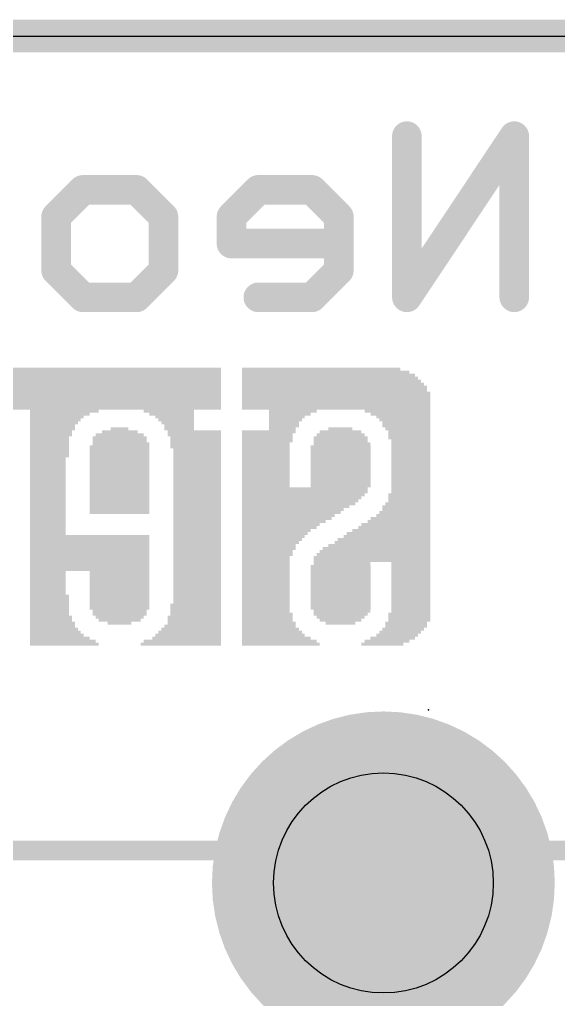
# Model space of a CAD drawing. Extents: x -44.9 to 38.2, y -10.9 to 10.9.
# Drawn here: x 28.59 to 32.75, y 3.35 to 10.92 of the extents above; entities that cross this region are included whole.
import ezdxf

# ---------------------------------------------------------------- set-up
doc = ezdxf.new("R2010")
doc.units = 0
for name, color, linetype in [('1', 12, 'CONTINUOUS'), ('16', 5, 'CONTINUOUS'), ('17', 110, 'CONTINUOUS'), ('20', 53, 'CONTINUOUS'), ('22', 6, 'CONTINUOUS'), ('24', 6, 'CONTINUOUS'), ('29', 253, 'CONTINUOUS'), ('30', 253, 'CONTINUOUS'), ('44', 253, 'CONTINUOUS')]:
    doc.layers.add(name, color=color, linetype=linetype)

# ---------------------------------------------------------------- blocks, each defined once
blk = doc.blocks.new('ROUNDP')
at = {"const_width": 0.5}
blk.add_lwpolyline([(0, -0.25, 1), (0, 0.25, 1), (0, -0.25)], format="xyb", dxfattribs=at)
blk = doc.blocks.new('RECT')
blk.add_solid([(-0.5, -0.5), (0.5, -0.5), (-0.5, 0.5), (0.5, 0.5)])

msp = doc.modelspace()

# ---------------------------------------------------------------- linework, layer by layer
at = {"layer": '1', "const_width": 0.254}
msp.add_lwpolyline([(-38.1, 10.795), (38.1, 10.795)], dxfattribs=at)
at = {"layer": '16', "const_width": 0.254}
msp.add_lwpolyline([(-38.1, 10.795), (38.1, 10.795)], dxfattribs=at)
at = {"layer": '20'}
msp.add_line((-35.56, 10.795), (35.56, 10.795), dxfattribs=at)
at = {"layer": '22'}
for points, const_width in [([(32.4123, 10.0214), (31.5818, 8.7757)], 0.2286), ([(31.5818, 8.7757), (31.5818, 10.0214)], 0.2286), ([(32.4123, 8.7757), (32.4123, 10.0214)], 0.2286), ([(28.8688, 9.3985), (29.0764, 9.6061)], 0.2286), ([(29.0764, 9.6061), (29.4916, 9.6061)], 0.2286), ([(29.4916, 9.6061), (29.6992, 9.3985)], 0.2286), ([(30.4329, 9.6061), (30.2253, 9.3985)], 0.2286), ([(30.8481, 9.6061), (30.4329, 9.6061)], 0.2286), ([(31.0557, 9.3985), (30.8481, 9.6061)], 0.2286), ([(28.8688, 8.9833), (28.8688, 9.3985)], 0.2286), ([(29.6992, 9.3985), (29.6992, 8.9833)], 0.2286), ([(30.2253, 9.3985), (30.2253, 9.1909)], 0.2286), ([(31.0557, 8.9833), (31.0557, 9.3985)], 0.2286), ([(30.2253, 9.1909), (31.0557, 9.1909)], 0.2286), ([(29.0764, 8.7757), (28.8688, 8.9833)], 0.2286), ([(29.6992, 8.9833), (29.4916, 8.7757)], 0.2286), ([(30.8481, 8.7757), (31.0557, 8.9833)], 0.2286), ([(29.4916, 8.7757), (29.0764, 8.7757)], 0.2286), ([(30.4329, 8.7757), (30.8481, 8.7757)], 0.2286), ([(37.5, 4.5), (-37.5, 4.5)], 0.1524)]:
    msp.add_lwpolyline(points, dxfattribs=dict(at, const_width=const_width))
at = {"layer": '22', "const_width": 0.1143}
for points in [[(31.639, 10.0214, 1), (31.5247, 10.0214)], [(32.4694, 10.0214, 1), (32.3551, 10.0214)], [(32.4598, 9.9897, 1), (32.3647, 10.0531)], [(29.0764, 9.6633, 1), (29.0764, 9.549)], [(29.1168, 9.5657, 1), (29.036, 9.6466)], [(29.532, 9.6466, 1), (29.4512, 9.5657)], [(29.4916, 9.549, 1), (29.4916, 9.6633)], [(30.4329, 9.6633, 1), (30.4329, 9.549)], [(30.4733, 9.5657, 1), (30.3925, 9.6466)], [(30.8886, 9.6466, 1), (30.8077, 9.5657)], [(30.8481, 9.549, 1), (30.8481, 9.6633)], [(28.926, 9.3985, 1), (28.8117, 9.3985)], [(28.8284, 9.4389, 1), (28.9092, 9.3581)], [(29.7564, 9.3985, 1), (29.6421, 9.3985)], [(29.6588, 9.3581, 1), (29.7397, 9.4389)], [(30.2825, 9.3985, 1), (30.1682, 9.3985)], [(30.1849, 9.4389, 1), (30.2657, 9.3581)], [(31.1129, 9.3985, 1), (30.9986, 9.3985)], [(31.0153, 9.3581, 1), (31.0962, 9.4389)], [(30.2253, 9.2481, 1), (30.2253, 9.1338)], [(30.1682, 9.1909, 1), (30.2825, 9.1909)], [(31.0557, 9.1338, 1), (31.0557, 9.2481)], [(28.9092, 9.0237, 1), (28.8284, 8.9429)], [(29.7397, 8.9429, 1), (29.6588, 9.0237)], [(31.0962, 8.9429, 1), (31.0153, 9.0237)], [(28.8117, 8.9833, 1), (28.926, 8.9833)], [(29.6421, 8.9833, 1), (29.7564, 8.9833)], [(30.9986, 8.9833, 1), (31.1129, 8.9833)], [(29.0764, 8.8329, 1), (29.0764, 8.7186)], [(29.036, 8.7353, 1), (29.1168, 8.8161)], [(29.4512, 8.8161, 1), (29.532, 8.7353)], [(29.4916, 8.7186, 1), (29.4916, 8.8329)], [(30.4329, 8.8329, 1), (30.4329, 8.7186)], [(30.8077, 8.8161, 1), (30.8886, 8.7353)], [(30.8481, 8.7186, 1), (30.8481, 8.8329)], [(31.5343, 8.8074, 1), (31.6294, 8.744)], [(31.5247, 8.7757, 1), (31.639, 8.7757)], [(32.3551, 8.7757, 1), (32.4694, 8.7757)]]:
    msp.add_lwpolyline(points, format="xyb", dxfattribs=at)
at = {"layer": '24'}
msp.add_point((31.75, 5.588), dxfattribs=at)
at = {"layer": '44'}
msp.add_circle((31.4, 4.25), 0.85, dxfattribs=at)

# ---------------------------------------------------------------- block references
at = {"layer": '17', "xscale": 2.55, "yscale": 2.55, "rotation": 180}
msp.add_blockref('ROUNDP', (31.4, 4.25), dxfattribs=at)
msp.add_blockref('ROUNDP', (31.4, 4.25), dxfattribs=at)
at = {"layer": '22', "rotation": 180}
for p, xscale, yscale in [((27.4434, 8.1741), 5.4026, 0.0231), ((27.4663, 8.1972), 5.3569, 0.0231), ((27.5006, 8.2203), 5.2883, 0.0231), ((30.9194, 8.2203), 1.2243, 0.0231), ((30.9537, 8.1972), 1.2929, 0.0231), ((30.9766, 8.1741), 1.3386, 0.0231), ((27.4091, 8.105), 5.4712, 0.0231), ((27.4206, 8.128), 5.4483, 0.0229), ((27.432, 8.151), 5.4254, 0.0231), ((30.9994, 8.128), 1.3843, 0.0229), ((30.988, 8.151), 1.3614, 0.0231), ((31.0109, 8.105), 1.4072, 0.0231), ((27.3977, 8.0588), 5.494, 0.0231), ((27.3977, 8.0357), 5.494, 0.0231), ((27.4091, 8.0819), 5.4712, 0.0231), ((31.0223, 8.0819), 1.43, 0.0231), ((31.0223, 8.0588), 1.43, 0.0231), ((31.035, 8.0357), 1.4554, 0.0231), ((27.385, 8.0126), 5.5194, 0.0231), ((27.385, 7.9894), 5.5194, 0.0231), ((27.385, 7.9663), 5.5194, 0.0231), ((27.385, 7.9432), 5.5194, 0.0231), ((31.035, 8.0126), 1.4554, 0.0231), ((31.035, 7.9894), 1.4554, 0.0231), ((31.035, 7.9663), 1.4554, 0.0231), ((31.035, 7.9432), 1.4554, 0.0231), ((27.385, 7.9201), 5.5194, 0.0231), ((28.9319, 7.897), 0.5309, 0.0231), ((28.8976, 7.874), 0.4623, 0.0229), ((29.7409, 7.897), 0.3912, 0.0231), ((29.7637, 7.874), 0.3454, 0.0229), ((31.035, 7.9201), 1.4554, 0.0231), ((30.6997, 7.897), 0.3683, 0.0231), ((30.6769, 7.874), 0.3226, 0.0229), ((31.5087, 7.897), 0.508, 0.0231), ((31.5316, 7.874), 0.4623, 0.0229), ((28.8747, 7.851), 0.4166, 0.0231), ((28.8633, 7.8279), 0.3937, 0.0231), ((28.8519, 7.8048), 0.3708, 0.0231), ((29.7866, 7.851), 0.2997, 0.0231), ((29.798, 7.8279), 0.2769, 0.0231), ((29.8094, 7.8048), 0.254, 0.0231), ((30.654, 7.851), 0.2769, 0.0231), ((30.6426, 7.8279), 0.254, 0.0231), ((30.6311, 7.8048), 0.2311, 0.0231), ((31.5544, 7.851), 0.4166, 0.0231), ((31.5659, 7.8279), 0.3937, 0.0231), ((31.5773, 7.8048), 0.3708, 0.0231), ((28.8404, 7.7817), 0.348, 0.0231), ((28.8404, 7.7586), 0.348, 0.0231), ((28.829, 7.7354), 0.3251, 0.0231), ((28.829, 7.7123), 0.3251, 0.0231), ((29.3599, 7.7123), 0.3708, 0.0231), ((29.3611, 7.7354), 0.2769, 0.0231), ((29.3599, 7.7586), 0.1372, 0.0231), ((29.8209, 7.7817), 0.2311, 0.0231), ((29.8209, 7.7586), 0.2311, 0.0231), ((29.9377, 7.7354), 0.414, 0.0231), ((29.9377, 7.7123), 0.414, 0.0231), ((30.5143, 7.7354), 0.414, 0.0231), ((30.5029, 7.7123), 0.3912, 0.0231), ((30.6311, 7.7817), 0.2311, 0.0231), ((30.6184, 7.7586), 0.2057, 0.0231), ((31.0693, 7.7123), 0.3708, 0.0231), ((31.068, 7.7354), 0.3226, 0.0231), ((31.068, 7.7586), 0.1854, 0.0231), ((31.5773, 7.7817), 0.3708, 0.0231), ((31.5887, 7.7586), 0.348, 0.0231), ((31.6001, 7.7354), 0.3251, 0.0231), ((31.6001, 7.7123), 0.3251, 0.0231), ((28.8176, 7.6892), 0.3023, 0.0231), ((28.8176, 7.6661), 0.3023, 0.0231), ((28.8176, 7.643), 0.3023, 0.0231), ((29.3599, 7.6892), 0.4166, 0.0231), ((29.3599, 7.6661), 0.4166, 0.0231), ((29.3713, 7.643), 0.4394, 0.0231), ((29.9491, 7.6892), 0.3912, 0.0231), ((29.9491, 7.6661), 0.3912, 0.0231), ((29.9491, 7.643), 0.3912, 0.0231), ((30.4914, 7.643), 0.3683, 0.0231), ((30.5029, 7.6892), 0.3912, 0.0231), ((30.5029, 7.6661), 0.3912, 0.0231), ((31.0693, 7.6892), 0.4166, 0.0231), ((31.0693, 7.6661), 0.4166, 0.0231), ((31.0807, 7.643), 0.4394, 0.0231), ((31.6001, 7.6892), 0.3251, 0.0231), ((31.6116, 7.6661), 0.3023, 0.0231), ((31.6116, 7.643), 0.3023, 0.0231), ((28.8176, 7.62), 0.3023, 0.0229), ((28.8176, 7.597), 0.3023, 0.0231), ((28.8176, 7.5739), 0.3023, 0.0231), ((29.3599, 7.62), 0.4623, 0.0229), ((29.3599, 7.597), 0.4623, 0.0231), ((29.3599, 7.5739), 0.4623, 0.0231), ((29.9491, 7.62), 0.3912, 0.0229), ((29.9606, 7.597), 0.3683, 0.0231), ((29.9606, 7.5739), 0.3683, 0.0231), ((30.4914, 7.62), 0.3683, 0.0229), ((30.4914, 7.597), 0.3683, 0.0231), ((30.4914, 7.5739), 0.3683, 0.0231), ((31.0693, 7.62), 0.4623, 0.0229), ((31.0693, 7.597), 0.4623, 0.0231), ((31.0693, 7.5739), 0.4623, 0.0231), ((31.6116, 7.62), 0.3023, 0.0229), ((31.6116, 7.597), 0.3023, 0.0231), ((31.6116, 7.5739), 0.3023, 0.0231), ((28.8176, 7.5508), 0.3023, 0.0231), ((28.8049, 7.5277), 0.2769, 0.0231), ((28.8049, 7.5046), 0.2769, 0.0231), ((29.3599, 7.5508), 0.4623, 0.0231), ((29.3599, 7.5277), 0.4623, 0.0231), ((29.3599, 7.5046), 0.4623, 0.0231), ((29.9606, 7.5508), 0.3683, 0.0231), ((29.9606, 7.5277), 0.3683, 0.0231), ((29.9606, 7.5046), 0.3683, 0.0231), ((30.4914, 7.5508), 0.3683, 0.0231), ((30.4914, 7.5277), 0.3683, 0.0231), ((30.4914, 7.5046), 0.3683, 0.0231), ((31.0693, 7.5508), 0.4623, 0.0231), ((31.0693, 7.5277), 0.4623, 0.0231), ((31.0693, 7.5046), 0.4623, 0.0231), ((31.6116, 7.5508), 0.3023, 0.0231), ((31.6116, 7.5277), 0.3023, 0.0231), ((31.6116, 7.5046), 0.3023, 0.0231), ((28.8049, 7.4814), 0.2769, 0.0231), ((28.8049, 7.4583), 0.2769, 0.0231), ((28.8049, 7.4352), 0.2769, 0.0231), ((28.8049, 7.4121), 0.2769, 0.0231), ((29.3599, 7.4814), 0.4623, 0.0231), ((29.3599, 7.4583), 0.4623, 0.0231), ((29.3599, 7.4352), 0.4623, 0.0231), ((29.3599, 7.4121), 0.4623, 0.0231), ((29.9606, 7.4814), 0.3683, 0.0231), ((29.9606, 7.4583), 0.3683, 0.0231), ((29.9606, 7.4352), 0.3683, 0.0231), ((29.9606, 7.4121), 0.3683, 0.0231), ((30.4914, 7.4814), 0.3683, 0.0231), ((30.4914, 7.4583), 0.3683, 0.0231), ((30.4914, 7.4352), 0.3683, 0.0231), ((30.4914, 7.4121), 0.3683, 0.0231), ((31.0693, 7.4814), 0.4623, 0.0231), ((31.0693, 7.4583), 0.4623, 0.0231), ((31.0693, 7.4352), 0.4623, 0.0231), ((31.0693, 7.4121), 0.4623, 0.0231), ((31.6116, 7.4814), 0.3023, 0.0231), ((31.6116, 7.4583), 0.3023, 0.0231), ((31.6116, 7.4352), 0.3023, 0.0231), ((31.6116, 7.4121), 0.3023, 0.0231), ((28.8049, 7.389), 0.2769, 0.0231), ((28.8049, 7.366), 0.2769, 0.0229), ((28.8049, 7.343), 0.2769, 0.0231), ((29.3599, 7.389), 0.4623, 0.0231), ((29.3599, 7.366), 0.4623, 0.0229), ((29.3599, 7.343), 0.4623, 0.0231), ((29.9606, 7.389), 0.3683, 0.0231), ((29.9606, 7.366), 0.3683, 0.0229), ((29.9606, 7.343), 0.3683, 0.0231), ((30.4914, 7.389), 0.3683, 0.0231), ((30.4914, 7.366), 0.3683, 0.0229), ((30.4914, 7.343), 0.3683, 0.0231), ((31.0693, 7.389), 0.4623, 0.0231), ((31.0693, 7.366), 0.4623, 0.0229), ((31.0693, 7.343), 0.4623, 0.0231), ((31.6116, 7.389), 0.3023, 0.0231), ((31.6116, 7.366), 0.3023, 0.0229), ((31.6116, 7.343), 0.3023, 0.0231), ((28.8049, 7.3199), 0.2769, 0.0231), ((28.8049, 7.2968), 0.2769, 0.0231), ((28.8049, 7.2737), 0.2769, 0.0231), ((29.3599, 7.3199), 0.4623, 0.0231), ((29.3599, 7.2968), 0.4623, 0.0231), ((29.3599, 7.2737), 0.4623, 0.0231), ((29.9606, 7.3199), 0.3683, 0.0231), ((29.9606, 7.2968), 0.3683, 0.0231), ((29.9606, 7.2737), 0.3683, 0.0231), ((30.4914, 7.3199), 0.3683, 0.0231), ((30.7924, 7.2968), 0.9703, 0.0231), ((30.7924, 7.2737), 0.9703, 0.0231), ((31.0693, 7.3199), 0.4623, 0.0231), ((31.6116, 7.3199), 0.3023, 0.0231), ((31.6116, 7.2968), 0.3023, 0.0231), ((31.6116, 7.2737), 0.3023, 0.0231), ((28.8049, 7.2506), 0.2769, 0.0231), ((28.8049, 7.2274), 0.2769, 0.0231), ((28.8049, 7.2043), 0.2769, 0.0231), ((29.3599, 7.2506), 0.4623, 0.0231), ((29.3599, 7.2274), 0.4623, 0.0231), ((29.3599, 7.2043), 0.4623, 0.0231), ((29.9606, 7.2506), 0.3683, 0.0231), ((29.9606, 7.2274), 0.3683, 0.0231), ((29.9606, 7.2043), 0.3683, 0.0231), ((30.781, 7.2506), 0.9474, 0.0231), ((30.7683, 7.2274), 0.922, 0.0231), ((30.7569, 7.2043), 0.8992, 0.0231), ((31.6001, 7.2506), 0.3251, 0.0231), ((31.6001, 7.2274), 0.3251, 0.0231), ((31.6001, 7.2043), 0.3251, 0.0231), ((28.8049, 7.1812), 0.2769, 0.0231), ((28.8049, 7.1581), 0.2769, 0.0231), ((28.8049, 7.135), 0.2769, 0.0231), ((28.8049, 7.112), 0.2769, 0.0229), ((29.3599, 7.1812), 0.4623, 0.0231), ((29.3599, 7.1581), 0.4623, 0.0231), ((29.3599, 7.135), 0.4623, 0.0231), ((29.3599, 7.112), 0.4623, 0.0229), ((29.9606, 7.1812), 0.3683, 0.0231), ((29.9606, 7.1581), 0.3683, 0.0231), ((29.9606, 7.135), 0.3683, 0.0231), ((29.9606, 7.112), 0.3683, 0.0229), ((30.7454, 7.1812), 0.8763, 0.0231), ((30.6997, 7.135), 0.7849, 0.0231), ((30.7226, 7.1581), 0.8306, 0.0231), ((30.6883, 7.112), 0.762, 0.0229), ((31.5659, 7.112), 0.3937, 0.0229), ((31.5773, 7.1581), 0.3708, 0.0231), ((31.5773, 7.135), 0.3708, 0.0231), ((31.5887, 7.1812), 0.348, 0.0231), ((28.8049, 7.089), 0.2769, 0.0231), ((28.8049, 7.0659), 0.2769, 0.0231), ((28.8049, 7.0428), 0.2769, 0.0231), ((29.9606, 7.089), 0.3683, 0.0231), ((29.9606, 7.0659), 0.3683, 0.0231), ((29.9606, 7.0428), 0.3683, 0.0231), ((30.6654, 7.089), 0.7163, 0.0231), ((30.654, 7.0659), 0.6934, 0.0231), ((30.6299, 7.0428), 0.6452, 0.0231), ((31.5201, 7.0428), 0.4851, 0.0231), ((31.5316, 7.0659), 0.4623, 0.0231), ((31.5544, 7.089), 0.4166, 0.0231), ((28.8049, 7.0197), 0.2769, 0.0231), ((28.8049, 6.9966), 0.2769, 0.0231), ((28.8049, 6.9734), 0.2769, 0.0231), ((29.9606, 7.0197), 0.3683, 0.0231), ((29.9606, 6.9966), 0.3683, 0.0231), ((29.9606, 6.9734), 0.3683, 0.0231), ((30.5727, 6.9734), 0.5309, 0.0231), ((30.607, 7.0197), 0.5994, 0.0231), ((30.5956, 6.9966), 0.5766, 0.0231), ((31.4617, 6.9734), 0.602, 0.0231), ((31.4846, 6.9966), 0.5563, 0.0231), ((31.496, 7.0197), 0.5334, 0.0231), ((29.1287, 6.9272), 0.9246, 0.0231), ((29.1287, 6.9041), 0.9246, 0.0231), ((29.1287, 6.881), 0.9246, 0.0231), ((28.8049, 6.9503), 0.2769, 0.0231), ((29.9606, 6.9503), 0.3683, 0.0231), ((29.9606, 6.9272), 0.3683, 0.0231), ((29.9606, 6.9041), 0.3683, 0.0231), ((29.9606, 6.881), 0.3683, 0.0231), ((30.5384, 6.9041), 0.4623, 0.0231), ((30.5613, 6.9503), 0.508, 0.0231), ((30.5499, 6.9272), 0.4851, 0.0231), ((30.527, 6.881), 0.4394, 0.0231), ((31.3931, 6.881), 0.7391, 0.0231), ((31.4046, 6.9041), 0.7163, 0.0231), ((31.4274, 6.9272), 0.6706, 0.0231), ((31.4389, 6.9503), 0.6477, 0.0231), ((29.1287, 6.858), 0.9246, 0.0229), ((29.1287, 6.835), 0.9246, 0.0231), ((29.1287, 6.8119), 0.9246, 0.0231), ((29.9606, 6.858), 0.3683, 0.0229), ((29.9606, 6.835), 0.3683, 0.0231), ((29.9606, 6.8119), 0.3683, 0.0231), ((30.5143, 6.858), 0.414, 0.0229), ((30.5143, 6.835), 0.414, 0.0231), ((30.5029, 6.8119), 0.3912, 0.0231), ((31.3347, 6.8119), 0.856, 0.0231), ((31.3461, 6.835), 0.8331, 0.0231), ((31.369, 6.858), 0.7874, 0.0229), ((29.1287, 6.7888), 0.9246, 0.0231), ((29.1287, 6.7657), 0.9246, 0.0231), ((29.1287, 6.7426), 0.9246, 0.0231), ((29.9606, 6.7888), 0.3683, 0.0231), ((29.9606, 6.7657), 0.3683, 0.0231), ((29.9606, 6.7426), 0.3683, 0.0231), ((30.4914, 6.7657), 0.3683, 0.0231), ((30.4914, 6.7426), 0.3683, 0.0231), ((30.5029, 6.7888), 0.3912, 0.0231), ((31.3118, 6.7657), 0.9017, 0.0231), ((31.3118, 6.7426), 0.9017, 0.0231), ((31.3233, 6.7888), 0.8788, 0.0231), ((29.1287, 6.7194), 0.9246, 0.0231), ((29.1287, 6.6963), 0.9246, 0.0231), ((29.1287, 6.6732), 0.9246, 0.0231), ((29.9606, 6.7194), 0.3683, 0.0231), ((29.9606, 6.6963), 0.3683, 0.0231), ((29.9606, 6.6732), 0.3683, 0.0231), ((30.4914, 6.7194), 0.3683, 0.0231), ((30.4914, 6.6963), 0.3683, 0.0231), ((30.4914, 6.6732), 0.3683, 0.0231), ((31.0693, 6.6963), 0.4623, 0.0231), ((31.0693, 6.6732), 0.4623, 0.0231), ((31.0807, 6.7194), 0.4394, 0.0231), ((31.6116, 6.7194), 0.3023, 0.0231), ((31.6116, 6.6963), 0.3023, 0.0231), ((31.6116, 6.6732), 0.3023, 0.0231), ((28.8049, 6.6501), 0.2769, 0.0231), ((28.8049, 6.627), 0.2769, 0.0231), ((28.8049, 6.604), 0.2769, 0.0229), ((28.8049, 6.581), 0.2769, 0.0231), ((29.3599, 6.6501), 0.4623, 0.0231), ((29.3599, 6.627), 0.4623, 0.0231), ((29.3599, 6.604), 0.4623, 0.0229), ((29.3599, 6.581), 0.4623, 0.0231), ((29.9606, 6.6501), 0.3683, 0.0231), ((29.9606, 6.627), 0.3683, 0.0231), ((29.9606, 6.604), 0.3683, 0.0229), ((29.9606, 6.581), 0.3683, 0.0231), ((30.4914, 6.6501), 0.3683, 0.0231), ((30.4914, 6.627), 0.3683, 0.0231), ((30.4914, 6.604), 0.3683, 0.0229), ((30.4914, 6.581), 0.3683, 0.0231), ((31.0693, 6.6501), 0.4623, 0.0231), ((31.0693, 6.627), 0.4623, 0.0231), ((31.0693, 6.604), 0.4623, 0.0229), ((31.0693, 6.581), 0.4623, 0.0231), ((31.6116, 6.6501), 0.3023, 0.0231), ((31.6116, 6.627), 0.3023, 0.0231), ((31.6116, 6.604), 0.3023, 0.0229), ((31.6116, 6.581), 0.3023, 0.0231), ((28.8049, 6.5579), 0.2769, 0.0231), ((28.8049, 6.5348), 0.2769, 0.0231), ((28.8049, 6.5117), 0.2769, 0.0231), ((29.3599, 6.5579), 0.4623, 0.0231), ((29.3599, 6.5348), 0.4623, 0.0231), ((29.3599, 6.5117), 0.4623, 0.0231), ((29.9606, 6.5579), 0.3683, 0.0231), ((29.9606, 6.5348), 0.3683, 0.0231), ((29.9606, 6.5117), 0.3683, 0.0231), ((30.4914, 6.5579), 0.3683, 0.0231), ((30.4914, 6.5348), 0.3683, 0.0231), ((30.4914, 6.5117), 0.3683, 0.0231), ((31.0693, 6.5579), 0.4623, 0.0231), ((31.0693, 6.5348), 0.4623, 0.0231), ((31.0693, 6.5117), 0.4623, 0.0231), ((31.6116, 6.5579), 0.3023, 0.0231), ((31.6116, 6.5348), 0.3023, 0.0231), ((31.6116, 6.5117), 0.3023, 0.0231), ((28.8176, 6.4654), 0.3023, 0.0231), ((28.8176, 6.4423), 0.3023, 0.0231), ((28.8049, 6.4886), 0.2769, 0.0231), ((29.3599, 6.4886), 0.4623, 0.0231), ((29.3599, 6.4654), 0.4623, 0.0231), ((29.3599, 6.4423), 0.4623, 0.0231), ((29.9606, 6.4886), 0.3683, 0.0231), ((29.9606, 6.4654), 0.3683, 0.0231), ((29.9606, 6.4423), 0.3683, 0.0231), ((30.4914, 6.4886), 0.3683, 0.0231), ((30.4914, 6.4654), 0.3683, 0.0231), ((30.4914, 6.4423), 0.3683, 0.0231), ((31.0693, 6.4886), 0.4623, 0.0231), ((31.0693, 6.4654), 0.4623, 0.0231), ((31.0693, 6.4423), 0.4623, 0.0231), ((31.6116, 6.4886), 0.3023, 0.0231), ((31.6116, 6.4654), 0.3023, 0.0231), ((31.6116, 6.4423), 0.3023, 0.0231), ((28.8176, 6.4192), 0.3023, 0.0231), ((28.8176, 6.3961), 0.3023, 0.0231), ((28.8176, 6.373), 0.3023, 0.0231), ((28.8176, 6.35), 0.3023, 0.0229), ((29.3599, 6.4192), 0.4623, 0.0231), ((29.3599, 6.3961), 0.4623, 0.0231), ((29.3599, 6.373), 0.4623, 0.0231), ((29.3599, 6.35), 0.4166, 0.0229), ((29.9491, 6.3961), 0.3912, 0.0231), ((29.9491, 6.373), 0.3912, 0.0231), ((29.9491, 6.35), 0.3912, 0.0229), ((29.9606, 6.4192), 0.3683, 0.0231), ((30.4914, 6.4192), 0.3683, 0.0231), ((30.4914, 6.3961), 0.3683, 0.0231), ((30.4914, 6.373), 0.3683, 0.0231), ((30.4914, 6.35), 0.3683, 0.0229), ((31.0693, 6.4192), 0.4623, 0.0231), ((31.0693, 6.3961), 0.4623, 0.0231), ((31.0693, 6.373), 0.4623, 0.0231), ((31.0807, 6.35), 0.4394, 0.0229), ((31.6116, 6.4192), 0.3023, 0.0231), ((31.6116, 6.3961), 0.3023, 0.0231), ((31.6116, 6.373), 0.3023, 0.0231), ((31.6116, 6.35), 0.3023, 0.0229), ((28.8176, 6.327), 0.3023, 0.0231), ((28.829, 6.3039), 0.3251, 0.0231), ((28.829, 6.2808), 0.3251, 0.0231), ((29.3599, 6.327), 0.4166, 0.0231), ((29.3599, 6.3039), 0.3708, 0.0231), ((29.3599, 6.2808), 0.3251, 0.0231), ((29.9377, 6.3039), 0.414, 0.0231), ((29.9377, 6.2808), 0.414, 0.0231), ((29.9491, 6.327), 0.3912, 0.0231), ((30.5029, 6.327), 0.3912, 0.0231), ((30.5029, 6.3039), 0.3912, 0.0231), ((30.5029, 6.2808), 0.3912, 0.0231), ((31.0693, 6.327), 0.4166, 0.0231), ((31.0693, 6.3039), 0.3708, 0.0231), ((31.068, 6.2808), 0.3226, 0.0231), ((31.6001, 6.327), 0.3251, 0.0231), ((31.6001, 6.3039), 0.3251, 0.0231), ((31.6001, 6.2808), 0.3251, 0.0231), ((28.8404, 6.2577), 0.348, 0.0231), ((28.8404, 6.2346), 0.348, 0.0231), ((28.8519, 6.2114), 0.3708, 0.0231), ((29.3599, 6.2577), 0.1829, 0.0231), ((29.9136, 6.2114), 0.4623, 0.0231), ((29.925, 6.2346), 0.4394, 0.0231), ((29.9377, 6.2577), 0.414, 0.0231), ((30.5143, 6.2577), 0.414, 0.0231), ((30.5143, 6.2346), 0.414, 0.0231), ((30.527, 6.2114), 0.4394, 0.0231), ((31.068, 6.2577), 0.2311, 0.0231), ((31.5532, 6.2114), 0.3226, 0.0231), ((31.576, 6.2577), 0.3226, 0.0231), ((31.576, 6.2346), 0.3226, 0.0231), ((28.8633, 6.1883), 0.3937, 0.0231), ((28.8747, 6.1652), 0.4166, 0.0231), ((28.8976, 6.1421), 0.4623, 0.0231), ((29.8793, 6.1421), 0.5309, 0.0231), ((29.8907, 6.1652), 0.508, 0.0231), ((29.9022, 6.1883), 0.4851, 0.0231), ((30.5384, 6.1883), 0.4623, 0.0231), ((30.5727, 6.1421), 0.5309, 0.0231), ((30.5499, 6.1652), 0.4851, 0.0231), ((31.4731, 6.1421), 0.3454, 0.0231), ((31.5074, 6.1652), 0.3226, 0.0231), ((31.5303, 6.1883), 0.3226, 0.0231), ((28.9204, 6.119), 0.508, 0.0231), ((28.9319, 6.096), 0.5309, 0.0229), ((29.8336, 6.096), 0.6223, 0.0229), ((29.845, 6.119), 0.5994, 0.0231), ((30.5956, 6.119), 0.5766, 0.0231), ((30.607, 6.096), 0.5994, 0.0229), ((31.3919, 6.096), 0.3251, 0.0229), ((31.4274, 6.119), 0.3454, 0.0231)]:
    msp.add_blockref('RECT', p, dxfattribs=dict(at, xscale=xscale, yscale=yscale))
at = {"layer": '29', "xscale": 2.6516, "yscale": 2.6516, "rotation": 180}
msp.add_blockref('ROUNDP', (31.4, 4.25), dxfattribs=at)
at = {"layer": '30', "xscale": 2.6516, "yscale": 2.6516, "rotation": 180}
msp.add_blockref('ROUNDP', (31.4, 4.25), dxfattribs=at)

doc.saveas('drawing.dxf')
